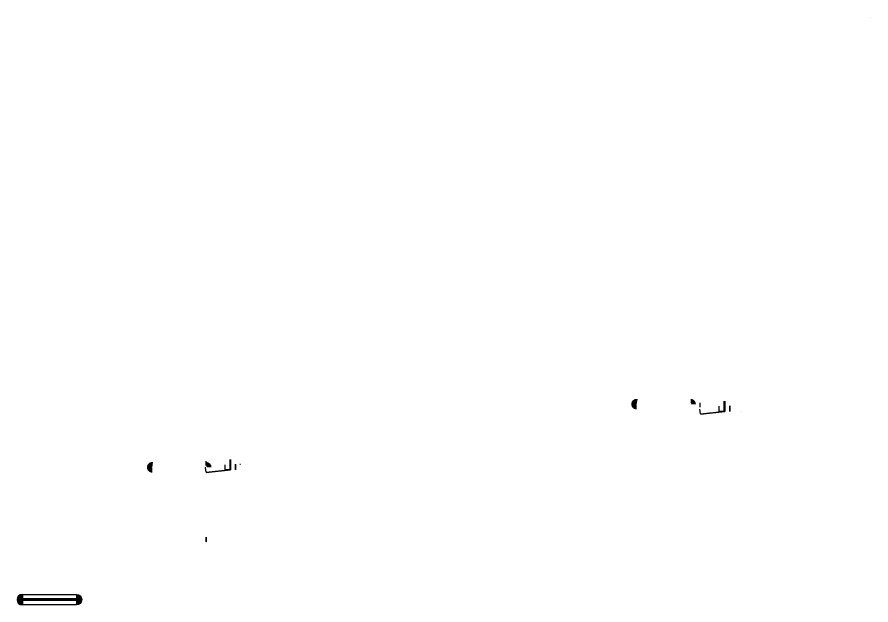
# Model space of a CAD drawing. Header units: millimetres. Extents: x 1985 to 5136, y 1737 to 3916.
# Drawn here: x 1985.3 to 2259.6, y 1736.6 to 1925.7 of the extents above; entities that cross this region are included whole.
import ezdxf

# ---------------------------------------------------------------- set-up
doc = ezdxf.new("R2010")
doc.units = ezdxf.units.MM

# ---------------------------------------------------------------- blocks, each defined once
blk = doc.blocks.new('dona_pasador')
for p, q in [((2560.85, 1881.93), (2560.85, 1880.48)), ((2560.85, 1879.98), (2560.85, 1878.53))]:
    blk.add_line(p, q)
for radius in [1.7, 0.25]:
    blk.add_arc((2560.85, 1880.23), radius, 90, 270)

msp = doc.modelspace()

# ---------------------------------------------------------------- linework, layer by layer
for p, q in [((2259.581, 1925.657, 4.601), (2259.581, 1925.657, 4.701)), ((2184.348, 1802.837, 3.323), (2184.098, 1801.136, 3.573)), ((2212.468, 1798.804, 1.9), (2212.468, 1802.204, 1.9)), ((2212.65, 1802.204, 1.9), (2212.65, 1802.204, 1.8)), ((2212.65, 1802.204, 1.8), (2212.65, 1798.804, 1.8)), ((2184.304, 1801.197, 7.793), (2184.304, 1801.197, 3.293)), ((2204.809, 1798.101, 2.6), (2204.573, 1799.583, 2.833)), ((2204.764, 1800.198, 5.601), (2204.764, 1801.648, 5.601)), ((2204.766, 1800.216, 5.6), (2204.766, 1800.216, 5.7)), ((2204.809, 1801.604, 0), (2204.809, 1801.604, 5.5)), ((2210.85, 1798.804, 1.9), (2210.85, 1800.504, 1.9)), ((2210.85, 1799.654, 0), (2210.85, 1799.654, 1.9)), ((2210.85, 1799.654, 0), (2210.85, 1799.654, 1.9)), ((2214.218, 1800.677, 1.8), (2214.216, 1798.806, 1.8)), ((2214.218, 1800.677, 1.9), (2214.218, 1800.677, 1.8)), ((2214.218, 1798.804, 1.9), (2214.218, 1800.677, 1.9)), ((2204.809, 1797.954, 2.6), (2212.65, 1798.804, 1.9)), ((2212.65, 1798.804, 1.8), (2204.809, 1797.954, 2.5)), ((2204.809, 1797.954, 2.6), (2204.809, 1797.954, 2.5)), ((2210.85, 1798.804, 1.9), (2210.85, 1798.804, 1.9)), ((2210.85, 1798.804, 1.8), (2212.65, 1798.804, 1.8)), ((2212.65, 1798.804, 1.9), (2210.85, 1798.804, 1.9)), ((2212.65, 1798.804, 1.8), (2212.57, 1798.883, 1.806)), ((2212.65, 1798.804, 1.8), (2212.65, 1798.804, 1.9)), ((2214.216, 1798.806, 1.8), (2214.218, 1798.804, 1.9)), ((2217.906, 1798.804, 0), (2217.906, 1798.804, 0.1)), ((2046.023, 1781.423, 5.67), (2046.023, 1782.873, 5.67)), ((2046.067, 1782.829, 0.069), (2046.067, 1782.829, 5.569)), ((2053.727, 1780.029, 1.969), (2053.727, 1783.429, 1.969)), ((2053.909, 1783.429, 1.969), (2053.909, 1783.429, 1.869)), ((2053.909, 1783.429, 1.869), (2053.909, 1780.029, 1.869)), ((2028.761, 1782.519, 0.099), (2028.511, 1780.819, 0.349)), ((2028.717, 1780.879, 4.569), (2028.717, 1780.879, 0.069)), ((2046.067, 1779.327, 2.669), (2045.832, 1780.809, 2.901)), ((2046.024, 1781.441, 5.669), (2046.024, 1781.441, 5.769)), ((2046.067, 1779.179, 2.669), (2053.909, 1780.029, 1.969)), ((2053.909, 1780.029, 1.869), (2046.067, 1779.179, 2.569)), ((2052.109, 1780.029, 1.969), (2052.109, 1781.729, 1.969)), ((2052.109, 1780.879, 0.069), (2052.109, 1780.879, 1.969)), ((2052.109, 1780.879, 0.069), (2052.109, 1780.879, 1.969)), ((2052.109, 1780.029, 1.969), (2052.109, 1780.029, 1.969)), ((2052.109, 1780.029, 1.869), (2053.909, 1780.029, 1.869)), ((2053.909, 1780.029, 1.969), (2052.109, 1780.029, 1.969)), ((2053.909, 1780.029, 1.869), (2053.829, 1780.108, 1.875)), ((2053.909, 1780.029, 1.869), (2053.909, 1780.029, 1.969)), ((2055.477, 1781.902, 1.869), (2055.475, 1780.031, 1.869)), ((2055.475, 1780.031, 1.869), (2055.477, 1780.029, 1.969)), ((2055.477, 1781.902, 1.969), (2055.477, 1781.902, 1.869)), ((2055.477, 1780.029, 1.969), (2055.477, 1781.902, 1.969)), ((2056.902, 1781.944, 1.271), (2057.05, 1781.941, 1.199)), ((2046.067, 1779.179, 2.669), (2046.067, 1779.179, 2.569)), ((2046.092, 1756.968, 5.5), (2046.092, 1758.418, 5.5)), ((2046.096, 1758.421, 2.5), (2046.096, 1756.971, 2.5)), ((2046.093, 1756.986, 5.499), (2046.093, 1756.986, 5.599)), ((2046.096, 1756.721, 2.5), (2046.096, 1756.721, 5.5)), ((1987.015, 1740.036), (1986.765, 1738.335, 0.25)), ((1987.015, 1740.036, 4.5), (1987.015, 1738.586, 4.5)), ((1987.015, 1740.036), (2004.365, 1740.036, 2.5)), ((2004.365, 1740.286), (2004.365, 1740.286, 5.5)), ((2004.363, 1738.601, 5.599), (1987.015, 1738.586, 4.6)), ((1987.015, 1738.586, 4.5), (2004.364, 1738.601, 5.499)), ((1987.015, 1738.586, 4.5), (1987.015, 1738.586, 4.6)), ((1987.015, 1738.586), (2004.365, 1738.586, 2.5)), ((1987.015, 1738.336, 4.5), (1987.015, 1738.336)), ((2004.365, 1738.086, 2.5), (1987.015, 1738.086, 4.5)), ((1987.015, 1736.636, 4.5), (1987.015, 1736.636, 4.6)), ((2004.365, 1736.636, 2.6), (1987.015, 1736.636, 4.6)), ((2004.365, 1736.636, 2.5), (1987.015, 1736.636, 4.5)), ((2004.365, 1738.336), (2004.365, 1738.336, 2.5)), ((2004.365, 1738.086, 2.5), (2004.365, 1736.636, 2.5)), ((2004.365, 1736.636, 2.5), (2004.365, 1736.636, 2.6))]:
    msp.add_line(p, q)
at = {"color": 114, "true_color": 0x139b48}
for p, q in [((2204.63, 1799.588, 2.727), (2204.64, 1799.599, 2.817)), ((2045.888, 1780.814, 2.795), (2045.898, 1780.824, 2.885))]:
    msp.add_line(p, q, dxfattribs=at)
at = {"const_width": 1.45}
for points, elevation in [([(2184.304, 1802.172, 0.4142136), (2183.329, 1801.197, 0.4142136), (2184.304, 1800.222, 0.4142136)], 7.793), ([(2202.629, 1801.18, 0.0042249), (2202.629, 1801.197, 0.4142136), (2201.654, 1802.172)], 5.793), ([(2028.717, 1781.854, 0.4142136), (2027.742, 1780.879, 0.4142136), (2028.717, 1779.904, 0.4142136)], 4.569), ([(2047.042, 1780.863, 0.0042249), (2047.042, 1780.879, 0.4142136), (2046.067, 1781.854)], 2.569), ([(1987.015, 1739.311, 0.4142136), (1986.04, 1738.336, 0.4142136), (1987.015, 1737.361, 0.4142136)], 4.5), ([(2004.365, 1737.361, 0.4142136), (2005.34, 1738.336, 0.4142136), (2004.365, 1739.311, 0.4142136)], 2.5)]:
    msp.add_lwpolyline(points, format="xyb", dxfattribs=dict(at, elevation=elevation))

# ---------------------------------------------------------------- block references
msp.add_blockref('dona_pasador', (-573.833, -141.895, 4.5))
at = {"xscale": -1}
msp.add_blockref('dona_pasador', (4565.214, -141.895, 2.5), dxfattribs=at)

doc.saveas('drawing.dxf')
